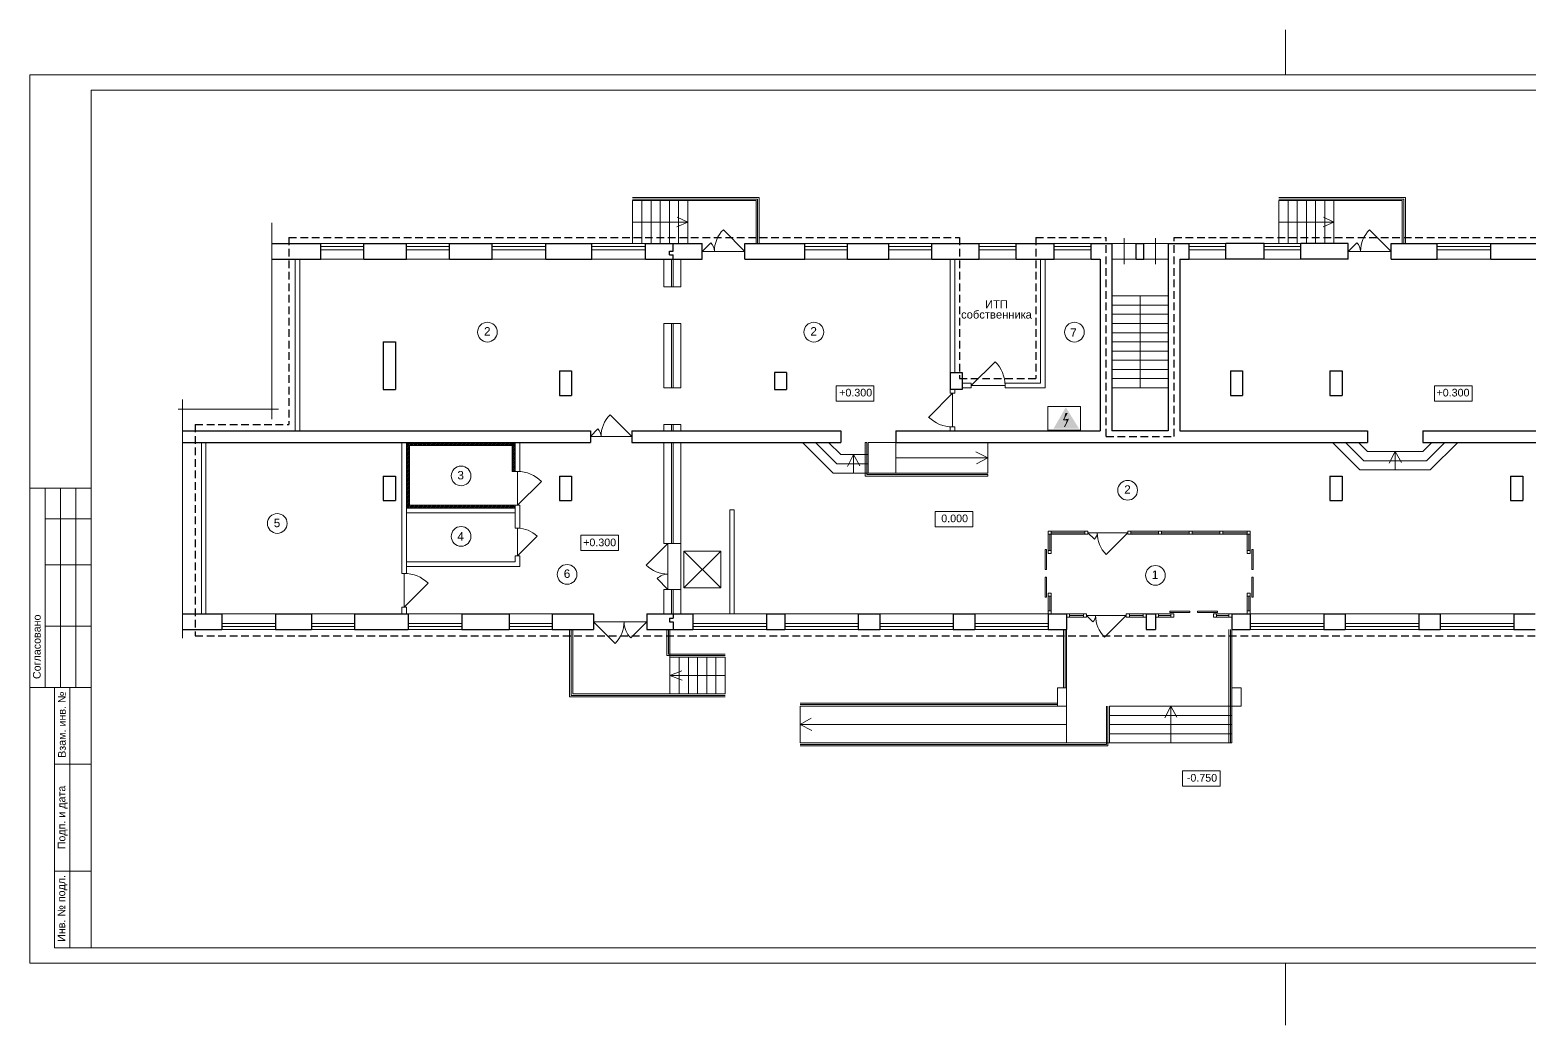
# Model space of a CAD drawing. Header units: metres. Extents: x -313.1 to -231.1, y -307.3 to -274.8.
# Drawn here: x -313.13 to -264.18, y -307.33 to -274.85 of the extents above; entities that cross this region are included whole.
import ezdxf
from ezdxf.enums import TextEntityAlignment as Align

# ---------------------------------------------------------------- set-up
doc = ezdxf.new("R2010")
doc.units = ezdxf.units.M
doc.header["$MEASUREMENT"] = 0
doc.linetypes.add('( Hidden )', pattern=[0.375, 0.25, -0.125])
for name, color, linetype, lineweight in [('Level 20', 7, 'Continuous', 0), ('Level 50', 7, 'Continuous', 0), ('Level 63', 7, 'Continuous', 0), ('линия3', 7, 'Continuous', 13)]:
    doc.layers.add(name, color=color, linetype=linetype, lineweight=lineweight)
doc.styles.add('Style-Arial', font='arial.ttf')

msp = doc.modelspace()

# ---------------------------------------------------------------- hatches: boundary and pattern name
at = {"linetype": 'Continuous', "lineweight": 0}
h = msp.add_hatch(dxfattribs=at)
h.set_pattern_fill('CROSSHATCH', style=0, pattern_type=2)
h.set_pattern_definition([(45, (-300.53611, -288.40597), (-0.03535534, 0.03535534), []), (315, (-300.53611, -288.40597), (0.03535534, 0.03535534), [])])
h.paths.add_polyline_path([(-297.282, -290.359), (-300.732, -290.359), (-300.732, -288.409), (-297.382, -288.409), (-297.382, -289.259), (-297.282, -289.259), (-297.282, -288.309), (-300.832, -288.309), (-300.832, -290.459), (-297.282, -290.459)])

# ---------------------------------------------------------------- linework, layer by layer
at = {"color": 7, "linetype": 'Continuous', "lineweight": 0}
for p, q in [((-289.319, -280.319), (-293.45, -280.319)), ((-289.369, -280.369), (-293.45, -280.369)), ((-289.419, -280.419), (-293.45, -280.419)), ((-293.45, -281.819), (-293.45, -280.419)), ((-293.15, -281.819), (-293.15, -280.419)), ((-292.85, -281.819), (-292.85, -280.419)), ((-292.55, -281.819), (-292.55, -280.419)), ((-292.25, -281.819), (-292.25, -280.419)), ((-291.95, -281.819), (-291.95, -280.419)), ((-291.65, -281.819), (-291.65, -280.419)), ((-289.419, -281.819), (-289.419, -280.419)), ((-289.369, -281.819), (-289.369, -280.369)), ((-289.319, -281.819), (-289.319, -280.319)), ((-268.219, -280.319), (-272.35, -280.319)), ((-268.269, -280.369), (-272.35, -280.369)), ((-268.319, -280.419), (-272.35, -280.419)), ((-272.35, -281.819), (-272.35, -280.419)), ((-272.05, -281.819), (-272.05, -280.419)), ((-271.75, -281.819), (-271.75, -280.419)), ((-271.45, -281.819), (-271.45, -280.419)), ((-271.15, -281.819), (-271.15, -280.419)), ((-270.85, -281.819), (-270.85, -280.419)), ((-270.55, -281.819), (-270.55, -280.419)), ((-268.319, -281.819), (-268.319, -280.419)), ((-268.269, -281.819), (-268.269, -280.369)), ((-268.219, -281.819), (-268.219, -280.319)), ((-291.65, -281.119), (-291.997, -280.954)), ((-270.55, -281.119), (-270.897, -280.954)), ((-305.232, -281.138), (-305.232, -287.549)), ((-293.45, -281.119), (-291.65, -281.119)), ((-291.65, -281.119), (-292.004, -281.276)), ((-290.489, -281.367), (-289.782, -282.074)), ((-272.35, -281.119), (-270.55, -281.119)), ((-270.55, -281.119), (-270.904, -281.276)), ((-269.389, -281.367), (-268.682, -282.074)), ((-303.632, -281.919), (-302.232, -281.919)), ((-300.832, -281.919), (-299.432, -281.919)), ((-298.032, -281.919), (-296.282, -281.919)), ((-294.782, -281.919), (-293.032, -281.919)), ((-291.182, -282.074), (-290.899, -281.791)), ((-287.832, -281.919), (-286.432, -281.919)), ((-285.082, -281.919), (-283.682, -281.919)), ((-282.132, -281.919), (-280.932, -281.919)), ((-279.682, -281.919), (-278.482, -281.919)), ((-274.082, -281.919), (-275.282, -281.919)), ((-271.632, -281.919), (-272.832, -281.919)), ((-269.799, -281.791), (-270.082, -282.074)), ((-267.182, -281.919), (-265.432, -281.919)), ((-303.632, -282.019), (-302.232, -282.019)), ((-300.832, -282.019), (-299.432, -282.019)), ((-298.032, -282.019), (-296.282, -282.019)), ((-294.782, -282.019), (-293.032, -282.019)), ((-291.182, -282.074), (-289.782, -282.074)), ((-287.832, -282.019), (-286.432, -282.019)), ((-285.082, -282.019), (-283.682, -282.019)), ((-282.132, -282.019), (-280.932, -282.019)), ((-279.682, -282.019), (-278.482, -282.019)), ((-274.082, -282.019), (-275.282, -282.019)), ((-271.632, -282.019), (-272.832, -282.019)), ((-268.682, -282.074), (-270.082, -282.074)), ((-267.182, -282.019), (-265.432, -282.019)), ((-277.802, -283.529), (-275.962, -283.529)), ((-277.802, -283.829), (-275.962, -283.829)), ((-276.882, -283.529), (-276.882, -286.529)), ((-277.802, -284.129), (-275.962, -284.129)), ((-277.802, -284.429), (-275.962, -284.429)), ((-277.802, -284.729), (-275.962, -284.729)), ((-277.802, -285.029), (-275.962, -285.029)), ((-277.802, -285.329), (-275.962, -285.329)), ((-282.392, -286.454), (-281.614, -285.676)), ((-277.802, -285.629), (-275.962, -285.629)), ((-277.802, -285.929), (-275.962, -285.929)), ((-277.802, -286.229), (-275.962, -286.229)), ((-286.807, -286.462), (-285.577, -286.462)), ((-286.807, -286.96), (-286.807, -286.462)), ((-286.807, -286.462), (-286.807, -286.462)), ((-285.577, -286.462), (-285.577, -286.96)), ((-283.007, -286.704), (-283.784, -287.482)), ((-283.007, -286.704), (-283.007, -287.804)), ((-282.392, -286.454), (-281.292, -286.454)), ((-277.802, -286.529), (-275.962, -286.529)), ((-267.27, -286.462), (-266.039, -286.462)), ((-267.27, -286.96), (-267.27, -286.462)), ((-267.27, -286.462), (-267.27, -286.462)), ((-266.039, -286.462), (-266.039, -286.96)), ((-305.015, -287.225), (-308.293, -287.225)), ((-308.149, -294.704), (-308.149, -286.904)), ((-285.577, -286.96), (-286.807, -286.96)), ((-279.894, -287.907), (-279.894, -287.133)), ((-279.894, -287.133), (-278.823, -287.133)), ((-278.823, -287.133), (-278.823, -287.907)), ((-266.039, -286.96), (-267.27, -286.96)), ((-294.189, -287.412), (-293.482, -288.119)), ((-279.229, -287.576), (-279.346, -287.799)), ((-294.832, -288.119), (-294.584, -287.872)), ((-294.832, -288.119), (-293.482, -288.119)), ((-278.823, -287.907), (-279.894, -287.907)), ((-278.823, -287.907), (-278.823, -287.907)), ((-297.282, -288.309), (-300.832, -288.309)), ((-300.832, -288.309), (-300.832, -290.459)), ((-300.732, -288.409), (-300.732, -290.359)), ((-300.732, -288.409), (-297.382, -288.409)), ((-297.382, -288.409), (-297.382, -289.259)), ((-297.282, -289.259), (-297.282, -288.309)), ((-286.905, -289.309), (-287.905, -288.309)), ((-286.781, -289.009), (-287.481, -288.309)), ((-286.657, -288.709), (-287.057, -288.309)), ((-286.657, -288.709), (-285.757, -288.709)), ((-286.239, -288.709), (-286.434, -289.092)), ((-286.239, -289.309), (-286.239, -288.709)), ((-286.239, -288.709), (-286.034, -289.07)), ((-285.857, -288.309), (-285.857, -289.409)), ((-285.857, -288.309), (-285.807, -288.309)), ((-285.807, -288.309), (-285.807, -289.359)), ((-284.857, -288.309), (-285.757, -288.309)), ((-285.757, -288.309), (-285.757, -289.309)), ((-284.857, -288.309), (-284.857, -289.309)), ((-281.857, -288.809), (-282.24, -288.614)), ((-281.857, -288.309), (-281.857, -289.309)), ((-269.702, -289.209), (-270.602, -288.309)), ((-269.577, -288.909), (-270.177, -288.309)), ((-269.453, -288.609), (-269.753, -288.309)), ((-269.453, -288.609), (-267.653, -288.609)), ((-268.553, -288.609), (-268.748, -288.992)), ((-268.553, -289.209), (-268.553, -288.609)), ((-268.553, -288.609), (-268.348, -288.97)), ((-267.653, -288.609), (-267.353, -288.309)), ((-267.529, -288.909), (-266.929, -288.309)), ((-267.405, -289.209), (-266.505, -288.309)), ((-297.382, -289.259), (-297.282, -289.259)), ((-297.207, -289.259), (-297.207, -290.359)), ((-286.781, -289.009), (-285.757, -289.009)), ((-281.857, -288.809), (-284.857, -288.809)), ((-281.857, -288.809), (-282.218, -289.014)), ((-269.702, -289.209), (-267.405, -289.209)), ((-269.577, -288.909), (-267.529, -288.909)), ((-297.207, -290.359), (-296.429, -289.581)), ((-286.905, -289.309), (-281.857, -289.309)), ((-281.857, -289.409), (-285.857, -289.409)), ((-281.857, -289.359), (-285.807, -289.359)), ((-281.857, -289.409), (-281.857, -289.359)), ((-300.832, -290.459), (-297.282, -290.459)), ((-297.282, -290.359), (-300.732, -290.359)), ((-297.282, -290.459), (-297.282, -290.359)), ((-297.282, -290.359), (-297.282, -290.359)), ((-283.577, -290.567), (-282.346, -290.567)), ((-283.577, -291.065), (-283.577, -290.567)), ((-283.577, -290.567), (-283.577, -290.567)), ((-282.346, -290.567), (-282.346, -291.065)), ((-297.207, -291.109), (-297.207, -292.009)), ((-282.346, -291.065), (-283.577, -291.065)), ((-279.882, -291.209), (-278.682, -291.209)), ((-277.182, -291.209), (-273.282, -291.209)), ((-297.207, -292.009), (-296.57, -291.373)), ((-295.144, -291.342), (-293.913, -291.342)), ((-295.144, -291.84), (-295.144, -291.342)), ((-295.144, -291.342), (-295.144, -291.342)), ((-293.913, -291.342), (-293.913, -291.84)), ((-292.299, -291.609), (-293.006, -292.316)), ((-292.299, -291.609), (-292.299, -293.109)), ((-291.882, -291.609), (-291.882, -293.109)), ((-279.882, -291.309), (-279.882, -291.884)), ((-279.832, -291.834), (-279.832, -291.309)), ((-279.782, -291.259), (-278.682, -291.259)), ((-279.782, -291.309), (-278.682, -291.309)), ((-279.782, -291.309), (-279.782, -291.834)), ((-278.582, -291.259), (-277.282, -291.259)), ((-278.582, -291.259), (-278.369, -291.471)), ((-277.282, -291.259), (-277.989, -291.966)), ((-276.282, -291.259), (-277.182, -291.259)), ((-277.182, -291.309), (-273.382, -291.309)), ((-276.182, -291.259), (-275.282, -291.259)), ((-275.182, -291.259), (-274.282, -291.259)), ((-274.182, -291.259), (-273.382, -291.259)), ((-273.382, -291.309), (-273.382, -291.834)), ((-273.332, -291.309), (-273.332, -291.834)), ((-273.282, -291.834), (-273.282, -291.309)), ((-293.913, -291.84), (-295.144, -291.84)), ((-291.774, -291.86), (-290.574, -293.06)), ((-290.574, -291.86), (-291.774, -293.06)), ((-290.574, -291.86), (-291.774, -291.86)), ((-291.774, -291.86), (-291.774, -293.06)), ((-290.574, -293.06), (-290.574, -291.86)), ((-290.574, -291.86), (-290.574, -291.86)), ((-279.977, -292.456), (-279.977, -291.806)), ((-279.977, -291.806), (-279.933, -291.806)), ((-279.933, -291.806), (-279.933, -292.456)), ((-279.933, -291.806), (-279.933, -291.806)), ((-273.23, -291.806), (-273.23, -292.456)), ((-273.186, -291.806), (-273.23, -291.806)), ((-273.23, -291.806), (-273.23, -291.806)), ((-273.186, -292.456), (-273.186, -291.806)), ((-300.907, -292.584), (-300.907, -293.684)), ((-279.933, -292.456), (-279.977, -292.456)), ((-273.23, -292.456), (-273.186, -292.456)), ((-300.907, -293.684), (-300.129, -292.906)), ((-292.299, -293.109), (-292.652, -292.755)), ((-291.774, -293.06), (-290.574, -293.06)), ((-279.933, -292.712), (-279.977, -292.712)), ((-279.977, -292.712), (-279.977, -293.362)), ((-279.933, -293.362), (-279.933, -292.712)), ((-273.23, -293.362), (-273.23, -292.712)), ((-273.23, -292.712), (-273.186, -292.712)), ((-273.186, -292.712), (-273.186, -293.362)), ((-279.977, -293.362), (-279.933, -293.362)), ((-279.933, -293.362), (-279.933, -293.362)), ((-279.882, -293.334), (-279.882, -293.809)), ((-279.832, -293.809), (-279.832, -293.334)), ((-279.782, -293.334), (-279.782, -293.809)), ((-273.382, -293.334), (-273.382, -293.809)), ((-273.332, -293.334), (-273.332, -293.809)), ((-273.282, -293.334), (-273.282, -293.809)), ((-273.186, -293.362), (-273.23, -293.362)), ((-273.23, -293.362), (-273.23, -293.362)), ((-294.732, -294.164), (-292.982, -294.164)), ((-294.732, -294.164), (-294.024, -294.871)), ((-292.982, -294.164), (-293.512, -294.694)), ((-279.182, -293.909), (-278.732, -293.909)), ((-279.182, -293.959), (-278.732, -293.959)), ((-279.182, -294.009), (-278.732, -294.009)), ((-278.632, -293.959), (-277.332, -293.959)), ((-278.632, -293.959), (-278.419, -294.171)), ((-277.332, -293.959), (-278.039, -294.666)), ((-277.232, -293.909), (-276.782, -293.909)), ((-277.232, -293.959), (-276.782, -293.959)), ((-277.232, -294.009), (-276.782, -294.009)), ((-276.282, -293.909), (-275.882, -293.909)), ((-276.282, -293.959), (-275.882, -293.959)), ((-276.282, -294.009), (-275.882, -294.009)), ((-275.26, -293.814), (-275.91, -293.814)), ((-275.91, -293.814), (-275.91, -293.857)), ((-275.91, -293.857), (-275.26, -293.857)), ((-275.91, -293.857), (-275.91, -293.857)), ((-275.26, -293.857), (-275.26, -293.814)), ((-275.003, -293.857), (-275.003, -293.814)), ((-275.003, -293.814), (-274.353, -293.814)), ((-274.353, -293.857), (-275.003, -293.857)), ((-274.382, -293.909), (-273.982, -293.909)), ((-274.382, -293.959), (-273.982, -293.959)), ((-274.382, -294.009), (-273.982, -294.009)), ((-274.353, -293.814), (-274.353, -293.857)), ((-274.353, -293.857), (-274.353, -293.857)), ((-305.112, -294.219), (-306.862, -294.219)), ((-305.112, -294.319), (-306.862, -294.319)), ((-302.532, -294.219), (-303.932, -294.219)), ((-302.532, -294.319), (-303.932, -294.319)), ((-299.032, -294.219), (-300.782, -294.219)), ((-299.032, -294.319), (-300.782, -294.319)), ((-296.082, -294.219), (-297.482, -294.219)), ((-296.082, -294.319), (-297.482, -294.319)), ((-295.507, -294.419), (-295.507, -296.619)), ((-295.457, -294.419), (-295.457, -296.569)), ((-295.407, -294.419), (-295.407, -296.519)), ((-292.332, -294.419), (-292.332, -295.269)), ((-292.282, -294.419), (-292.282, -295.219)), ((-292.232, -294.419), (-292.232, -296.519)), ((-289.082, -294.219), (-291.482, -294.219)), ((-289.082, -294.319), (-291.482, -294.319)), ((-286.082, -294.219), (-288.482, -294.219)), ((-286.082, -294.319), (-288.482, -294.319)), ((-282.982, -294.219), (-285.382, -294.219)), ((-282.982, -294.319), (-285.382, -294.319)), ((-279.882, -294.219), (-282.282, -294.219)), ((-279.882, -294.319), (-282.282, -294.319)), ((-279.382, -294.419), (-279.382, -296.319)), ((-279.332, -294.419), (-279.332, -296.319)), ((-279.282, -294.419), (-279.282, -298.119)), ((-273.982, -294.419), (-273.982, -298.119)), ((-273.932, -294.419), (-273.932, -298.119)), ((-273.882, -294.419), (-273.882, -298.119)), ((-270.882, -294.219), (-273.282, -294.219)), ((-270.882, -294.319), (-273.282, -294.319)), ((-267.782, -294.219), (-270.182, -294.219)), ((-267.782, -294.319), (-270.182, -294.319)), ((-264.682, -294.219), (-267.082, -294.219)), ((-264.682, -294.319), (-267.082, -294.319)), ((-292.332, -295.269), (-290.432, -295.269)), ((-292.282, -295.219), (-290.432, -295.219)), ((-292.232, -295.319), (-290.432, -295.319)), ((-291.932, -295.319), (-291.932, -296.519)), ((-291.632, -295.319), (-291.632, -296.519)), ((-291.332, -295.319), (-291.332, -296.519)), ((-291.032, -295.319), (-291.032, -296.519)), ((-290.732, -295.319), (-290.732, -296.519)), ((-290.432, -295.319), (-290.432, -296.519)), ((-292.232, -295.919), (-291.84, -295.771)), ((-290.432, -295.919), (-292.232, -295.919)), ((-292.232, -295.919), (-291.836, -296.066)), ((-295.507, -296.619), (-290.432, -296.619)), ((-295.457, -296.569), (-290.432, -296.569)), ((-295.407, -296.519), (-290.432, -296.519)), ((-279.582, -296.819), (-287.982, -296.819)), ((-279.582, -296.869), (-287.982, -296.869)), ((-279.282, -296.919), (-287.982, -296.919)), ((-287.982, -296.919), (-287.982, -298.119)), ((-277.982, -296.919), (-277.982, -298.169)), ((-277.932, -296.919), (-277.932, -298.219)), ((-273.882, -296.919), (-277.882, -296.919)), ((-277.882, -296.919), (-277.882, -298.119)), ((-275.882, -296.919), (-276.076, -297.302)), ((-275.882, -298.119), (-275.882, -296.919)), ((-275.882, -296.919), (-275.677, -297.28)), ((-287.62, -297.314), (-287.982, -297.519)), ((-287.982, -297.519), (-279.282, -297.519)), ((-287.599, -297.714), (-287.982, -297.519)), ((-273.882, -297.219), (-277.882, -297.219)), ((-273.882, -297.519), (-277.882, -297.519)), ((-273.882, -297.819), (-277.882, -297.819)), ((-273.882, -298.119), (-287.982, -298.119)), ((-277.982, -298.169), (-287.982, -298.169)), ((-277.932, -298.219), (-287.982, -298.219)), ((-275.494, -299.035), (-274.263, -299.035)), ((-275.494, -299.533), (-275.494, -299.035)), ((-275.494, -299.035), (-275.494, -299.035)), ((-274.263, -299.035), (-274.263, -299.533)), ((-274.263, -299.533), (-275.494, -299.533))]:
    msp.add_line(p, q, dxfattribs=at)
at = {"color": 7, "linetype": 'Continuous', "lineweight": 30}
for p, q in [((-305.232, -281.819), (-303.632, -281.819)), ((-303.632, -282.329), (-303.632, -281.819)), ((-302.232, -282.329), (-302.232, -281.819)), ((-302.232, -281.819), (-300.832, -281.819)), ((-300.832, -282.329), (-300.832, -281.819)), ((-299.432, -282.329), (-299.432, -281.819)), ((-299.432, -281.819), (-298.032, -281.819)), ((-298.032, -282.329), (-298.032, -281.819)), ((-296.282, -281.819), (-294.782, -281.819)), ((-296.282, -282.329), (-296.282, -281.819)), ((-294.782, -282.329), (-294.782, -281.819)), ((-293.032, -282.329), (-293.032, -281.819)), ((-293.032, -281.819), (-291.182, -281.819)), ((-292.132, -282.069), (-292.132, -281.819)), ((-291.182, -282.329), (-291.182, -281.819)), ((-289.782, -281.819), (-287.832, -281.819)), ((-289.782, -282.329), (-289.782, -281.819)), ((-287.832, -282.329), (-287.832, -281.819)), ((-286.432, -281.819), (-285.082, -281.819)), ((-286.432, -282.329), (-286.432, -281.819)), ((-285.082, -282.329), (-285.082, -281.819)), ((-283.682, -281.819), (-282.132, -281.819)), ((-283.682, -282.329), (-283.682, -281.819)), ((-282.132, -282.329), (-282.132, -281.819)), ((-280.932, -281.819), (-279.682, -281.819)), ((-280.932, -282.329), (-280.932, -281.819)), ((-279.682, -282.329), (-279.682, -281.819)), ((-278.482, -281.819), (-277.802, -281.819)), ((-278.482, -282.329), (-278.482, -281.819)), ((-277.802, -281.819), (-277.802, -287.929)), ((-277.007, -282.329), (-277.007, -281.819)), ((-277.007, -281.819), (-276.757, -281.819)), ((-276.757, -282.329), (-276.757, -281.819)), ((-275.962, -281.819), (-275.962, -287.929)), ((-275.962, -281.819), (-275.282, -281.819)), ((-275.282, -282.329), (-275.282, -281.819)), ((-272.832, -281.819), (-274.082, -281.819)), ((-274.082, -282.329), (-274.082, -281.819)), ((-272.832, -282.329), (-272.832, -281.819)), ((-270.082, -281.819), (-271.632, -281.819)), ((-271.632, -282.329), (-271.632, -281.819)), ((-270.082, -282.329), (-270.082, -281.819)), ((-268.682, -282.329), (-268.682, -281.819)), ((-268.682, -281.819), (-267.182, -281.819)), ((-267.182, -282.329), (-267.182, -281.819)), ((-265.432, -281.819), (-263.932, -281.819)), ((-265.432, -282.329), (-265.432, -281.819)), ((-305.232, -282.329), (-303.632, -282.329)), ((-302.232, -282.329), (-300.832, -282.329)), ((-299.432, -282.329), (-298.032, -282.329)), ((-296.282, -282.329), (-294.782, -282.329)), ((-293.032, -282.329), (-291.182, -282.329)), ((-292.252, -282.069), (-292.132, -282.069)), ((-292.252, -282.189), (-292.252, -282.069)), ((-292.252, -282.189), (-292.132, -282.189)), ((-292.132, -282.329), (-292.132, -282.189)), ((-289.782, -282.329), (-287.832, -282.329)), ((-286.432, -282.329), (-285.082, -282.329)), ((-283.682, -282.329), (-282.132, -282.329)), ((-280.932, -282.329), (-279.682, -282.329)), ((-278.482, -282.329), (-278.182, -282.329)), ((-278.182, -282.329), (-278.182, -287.929)), ((-277.007, -282.329), (-276.757, -282.329)), ((-275.582, -282.329), (-275.582, -287.929)), ((-275.582, -282.329), (-275.282, -282.329)), ((-272.832, -282.329), (-274.082, -282.329)), ((-270.082, -282.329), (-271.632, -282.329)), ((-268.682, -282.329), (-267.182, -282.329)), ((-265.432, -282.329), (-263.932, -282.329)), ((-301.592, -285.029), (-301.192, -285.029)), ((-301.592, -285.029), (-301.592, -286.579)), ((-301.192, -285.029), (-301.192, -286.579)), ((-295.842, -285.979), (-295.442, -285.979)), ((-295.842, -285.979), (-295.842, -286.779)), ((-295.442, -285.979), (-295.442, -286.779)), ((-288.432, -286.029), (-288.822, -286.029)), ((-288.822, -286.029), (-288.822, -286.579)), ((-288.432, -286.029), (-288.432, -286.579)), ((-283.082, -286.029), (-282.692, -286.029)), ((-283.082, -286.029), (-283.082, -286.579)), ((-282.692, -286.029), (-282.692, -286.579)), ((-273.932, -285.979), (-273.532, -285.979)), ((-273.932, -285.979), (-273.932, -286.779)), ((-273.532, -285.979), (-273.532, -286.779)), ((-270.682, -285.979), (-270.282, -285.979)), ((-270.682, -285.979), (-270.682, -286.779)), ((-270.282, -285.979), (-270.282, -286.779)), ((-301.592, -286.579), (-301.192, -286.579)), ((-295.842, -286.779), (-295.442, -286.779)), ((-288.822, -286.579), (-288.432, -286.579)), ((-282.692, -286.579), (-283.082, -286.579)), ((-273.932, -286.779), (-273.532, -286.779)), ((-270.682, -286.779), (-270.282, -286.779)), ((-308.149, -287.929), (-294.832, -287.929)), ((-294.832, -287.929), (-294.832, -288.309)), ((-293.482, -287.929), (-293.482, -288.309)), ((-293.482, -287.929), (-286.657, -287.929)), ((-286.657, -287.929), (-286.657, -288.309)), ((-284.857, -287.929), (-278.182, -287.929)), ((-284.857, -287.929), (-284.857, -288.309)), ((-275.962, -287.929), (-277.802, -287.929)), ((-275.582, -287.929), (-269.453, -287.929)), ((-269.453, -287.929), (-269.453, -288.309)), ((-267.653, -287.929), (-267.653, -288.309)), ((-267.653, -287.929), (-254.928, -287.929)), ((-308.149, -288.309), (-294.832, -288.309)), ((-293.482, -288.309), (-286.657, -288.309)), ((-284.857, -288.309), (-269.453, -288.309)), ((-267.653, -288.309), (-254.928, -288.309)), ((-301.592, -289.409), (-301.192, -289.409)), ((-301.592, -289.409), (-301.592, -290.209)), ((-301.192, -289.409), (-301.192, -290.209)), ((-295.842, -289.409), (-295.442, -289.409)), ((-295.842, -289.409), (-295.842, -290.209)), ((-295.442, -289.409), (-295.442, -290.209)), ((-270.682, -289.409), (-270.282, -289.409)), ((-270.682, -289.409), (-270.682, -290.209)), ((-270.282, -289.409), (-270.282, -290.209)), ((-264.782, -289.409), (-264.782, -290.209)), ((-264.782, -289.409), (-264.382, -289.409)), ((-264.382, -289.409), (-264.382, -290.209)), ((-301.592, -290.209), (-301.192, -290.209)), ((-295.842, -290.209), (-295.442, -290.209)), ((-270.682, -290.209), (-270.282, -290.209)), ((-264.782, -290.209), (-264.382, -290.209)), ((-308.149, -293.909), (-306.862, -293.909)), ((-306.862, -293.909), (-306.862, -294.419)), ((-305.112, -293.909), (-305.112, -294.419)), ((-305.112, -293.909), (-303.932, -293.909)), ((-303.932, -293.909), (-303.932, -294.419)), ((-302.532, -293.909), (-302.532, -294.419)), ((-302.532, -293.909), (-300.782, -293.909)), ((-300.782, -293.909), (-300.782, -294.419)), ((-299.032, -293.909), (-299.032, -294.419)), ((-299.032, -293.909), (-297.482, -293.909)), ((-297.482, -293.909), (-297.482, -294.419)), ((-296.082, -293.909), (-296.082, -294.419)), ((-296.082, -293.909), (-294.732, -293.909)), ((-294.732, -293.909), (-294.732, -294.419)), ((-292.982, -293.909), (-292.982, -294.419)), ((-292.982, -293.909), (-291.482, -293.909)), ((-292.252, -294.049), (-292.132, -294.049)), ((-292.252, -294.049), (-292.252, -294.169)), ((-292.252, -294.169), (-292.132, -294.169)), ((-292.132, -293.909), (-292.132, -294.049)), ((-292.132, -294.169), (-292.132, -294.419)), ((-291.482, -293.909), (-291.482, -294.419)), ((-289.082, -293.909), (-289.082, -294.419)), ((-289.082, -293.909), (-288.482, -293.909)), ((-288.482, -293.909), (-288.482, -294.419)), ((-286.082, -293.909), (-286.082, -294.419)), ((-286.082, -293.909), (-285.382, -293.909)), ((-285.382, -293.909), (-285.382, -294.419)), ((-282.982, -293.909), (-282.982, -294.419)), ((-282.982, -293.909), (-282.282, -293.909)), ((-282.282, -293.909), (-282.282, -294.419)), ((-279.882, -293.909), (-279.882, -294.419)), ((-279.882, -293.909), (-279.282, -293.909)), ((-279.282, -293.909), (-279.282, -294.419)), ((-276.682, -293.909), (-276.682, -294.419)), ((-276.682, -293.909), (-276.382, -293.909)), ((-276.382, -293.909), (-276.382, -294.419)), ((-273.882, -293.909), (-273.882, -294.419)), ((-273.882, -293.909), (-273.282, -293.909)), ((-273.282, -293.909), (-273.282, -294.419)), ((-270.882, -293.909), (-270.882, -294.419)), ((-270.882, -293.909), (-270.182, -293.909)), ((-270.182, -293.909), (-270.182, -294.419)), ((-267.782, -293.909), (-267.782, -294.419)), ((-267.782, -293.909), (-267.082, -293.909)), ((-267.082, -293.909), (-267.082, -294.419)), ((-264.682, -293.909), (-264.682, -294.419)), ((-264.682, -293.909), (-263.982, -293.909)), ((-308.149, -294.419), (-306.862, -294.419)), ((-305.112, -294.419), (-303.932, -294.419)), ((-302.532, -294.419), (-300.782, -294.419)), ((-299.032, -294.419), (-297.482, -294.419)), ((-296.082, -294.419), (-294.732, -294.419)), ((-292.982, -294.419), (-291.482, -294.419)), ((-289.082, -294.419), (-288.482, -294.419)), ((-286.082, -294.419), (-285.382, -294.419)), ((-282.982, -294.419), (-282.282, -294.419)), ((-279.882, -294.419), (-279.282, -294.419)), ((-276.682, -294.419), (-276.382, -294.419)), ((-273.882, -294.419), (-273.282, -294.419)), ((-270.882, -294.419), (-270.182, -294.419)), ((-267.782, -294.419), (-267.082, -294.419)), ((-264.682, -294.419), (-263.982, -294.419))]:
    msp.add_line(p, q, dxfattribs=at)
at = {"color": 7, "linetype": '( Hidden )', "lineweight": 30}
for p, q in [((-304.672, -281.619), (-282.782, -281.619)), ((-304.672, -281.619), (-304.672, -287.729)), ((-282.782, -281.619), (-282.782, -286.229)), ((-280.282, -281.619), (-280.282, -286.229)), ((-280.282, -281.619), (-277.992, -281.619)), ((-277.992, -288.119), (-277.992, -281.619)), ((-275.772, -281.619), (-247.202, -281.619)), ((-275.772, -288.119), (-275.772, -281.619)), ((-282.782, -286.229), (-280.282, -286.229)), ((-307.732, -287.729), (-304.672, -287.729)), ((-307.732, -287.729), (-307.732, -294.619)), ((-277.992, -288.119), (-275.772, -288.119)), ((-307.732, -294.619), (-245.932, -294.619))]:
    msp.add_line(p, q, dxfattribs=at)
at = {"color": 7, "linetype": 'Continuous', "lineweight": 13}
for p, q in [((-303.632, -281.819), (-302.232, -281.819)), ((-300.832, -281.819), (-299.432, -281.819)), ((-298.032, -281.819), (-296.282, -281.819)), ((-294.782, -281.819), (-293.032, -281.819)), ((-287.832, -281.819), (-286.432, -281.819)), ((-285.082, -281.819), (-283.682, -281.819)), ((-282.132, -281.819), (-280.932, -281.819)), ((-279.682, -281.819), (-278.482, -281.819)), ((-277.007, -281.819), (-277.802, -281.819)), ((-277.404, -282.493), (-277.404, -281.64)), ((-276.757, -281.819), (-275.962, -281.819)), ((-276.374, -282.493), (-276.374, -281.64)), ((-274.082, -281.819), (-275.282, -281.819)), ((-271.632, -281.819), (-272.832, -281.819)), ((-267.182, -281.819), (-265.432, -281.819)), ((-304.472, -282.329), (-304.472, -287.929)), ((-304.322, -282.329), (-304.322, -287.929)), ((-302.232, -282.329), (-303.632, -282.329)), ((-299.432, -282.329), (-300.832, -282.329)), ((-296.282, -282.329), (-298.032, -282.329)), ((-293.032, -282.329), (-294.782, -282.329)), ((-292.432, -282.329), (-292.432, -283.229)), ((-292.182, -282.329), (-292.182, -283.229)), ((-292.132, -282.329), (-292.132, -283.229)), ((-291.882, -282.329), (-291.882, -283.229)), ((-286.432, -282.329), (-287.832, -282.329)), ((-283.682, -282.329), (-285.082, -282.329)), ((-283.082, -282.329), (-283.082, -286.029)), ((-282.932, -282.329), (-282.932, -286.029)), ((-280.932, -282.329), (-282.132, -282.329)), ((-280.132, -282.329), (-280.132, -286.379)), ((-279.982, -282.329), (-279.982, -286.529)), ((-278.482, -282.329), (-279.682, -282.329)), ((-277.007, -282.329), (-277.802, -282.329)), ((-276.757, -282.329), (-275.962, -282.329)), ((-275.282, -282.329), (-274.082, -282.329)), ((-272.832, -282.329), (-271.632, -282.329)), ((-265.432, -282.329), (-267.182, -282.329)), ((-292.432, -283.229), (-291.882, -283.229)), ((-292.432, -284.429), (-291.882, -284.429)), ((-292.432, -284.429), (-292.432, -286.529)), ((-292.182, -284.429), (-292.182, -286.529)), ((-292.132, -284.429), (-292.132, -286.529)), ((-291.882, -284.429), (-291.882, -286.529)), ((-292.432, -286.529), (-291.882, -286.529)), ((-283.082, -286.579), (-283.082, -286.704)), ((-282.932, -286.704), (-283.082, -286.704)), ((-282.932, -286.579), (-282.932, -286.704)), ((-282.692, -286.379), (-282.392, -286.379)), ((-282.692, -286.529), (-282.392, -286.529)), ((-282.392, -286.379), (-282.392, -286.529)), ((-281.292, -286.379), (-281.292, -286.529)), ((-281.292, -286.379), (-280.132, -286.379)), ((-281.292, -286.529), (-279.982, -286.529)), ((-292.432, -287.729), (-291.882, -287.729)), ((-292.432, -287.729), (-292.432, -287.929)), ((-292.182, -287.729), (-292.182, -287.929)), ((-292.132, -287.729), (-292.132, -287.929)), ((-291.882, -287.729), (-291.882, -287.929)), ((-282.932, -287.804), (-283.082, -287.804)), ((-283.082, -287.804), (-283.082, -287.929)), ((-282.932, -287.804), (-282.932, -287.929)), ((-307.532, -288.309), (-307.532, -293.909)), ((-307.382, -288.309), (-307.382, -293.909)), ((-300.982, -288.309), (-300.982, -292.584)), ((-300.832, -288.309), (-300.832, -292.584)), ((-297.282, -289.259), (-297.282, -288.309)), ((-297.132, -289.259), (-297.132, -288.309)), ((-292.432, -288.309), (-292.432, -291.609)), ((-292.182, -288.309), (-292.182, -291.609)), ((-292.132, -288.309), (-292.132, -291.609)), ((-291.882, -288.309), (-291.882, -291.609)), ((-297.132, -289.259), (-297.282, -289.259)), ((-297.282, -290.459), (-300.832, -290.459)), ((-297.282, -290.609), (-300.832, -290.609)), ((-297.282, -290.359), (-297.282, -291.109)), ((-297.132, -290.359), (-297.282, -290.359)), ((-297.132, -290.359), (-297.132, -291.109)), ((-290.282, -290.509), (-290.282, -293.909)), ((-290.282, -290.509), (-290.132, -290.509)), ((-290.132, -290.509), (-290.132, -293.909)), ((-297.132, -291.109), (-297.282, -291.109)), ((-279.882, -291.209), (-279.882, -291.309)), ((-279.782, -291.209), (-279.882, -291.209)), ((-279.882, -291.209), (-279.882, -291.209)), ((-279.782, -291.309), (-279.782, -291.209)), ((-278.682, -291.209), (-278.582, -291.209)), ((-278.682, -291.309), (-278.682, -291.209)), ((-278.682, -291.209), (-278.682, -291.209)), ((-278.582, -291.209), (-278.582, -291.309)), ((-277.282, -291.209), (-277.182, -291.209)), ((-277.282, -291.309), (-277.282, -291.209)), ((-277.282, -291.209), (-277.282, -291.209)), ((-277.182, -291.209), (-277.182, -291.309)), ((-276.282, -291.209), (-276.182, -291.209)), ((-276.282, -291.309), (-276.282, -291.209)), ((-276.282, -291.209), (-276.282, -291.209)), ((-276.182, -291.209), (-276.182, -291.309)), ((-275.282, -291.209), (-275.182, -291.209)), ((-275.282, -291.309), (-275.282, -291.209)), ((-275.282, -291.209), (-275.282, -291.209)), ((-275.182, -291.209), (-275.182, -291.309)), ((-274.282, -291.209), (-274.182, -291.209)), ((-274.282, -291.309), (-274.282, -291.209)), ((-274.282, -291.209), (-274.282, -291.209)), ((-274.182, -291.209), (-274.182, -291.309)), ((-273.382, -291.309), (-273.382, -291.209)), ((-273.382, -291.209), (-273.282, -291.209)), ((-273.282, -291.209), (-273.282, -291.309)), ((-273.282, -291.209), (-273.282, -291.209)), ((-292.432, -291.609), (-291.882, -291.609)), ((-279.882, -291.309), (-279.782, -291.309)), ((-278.582, -291.309), (-278.682, -291.309)), ((-277.182, -291.309), (-277.282, -291.309)), ((-276.182, -291.309), (-276.282, -291.309)), ((-275.182, -291.309), (-275.282, -291.309)), ((-274.182, -291.309), (-274.282, -291.309)), ((-273.282, -291.309), (-273.382, -291.309)), ((-297.282, -292.209), (-300.832, -292.209)), ((-297.132, -292.009), (-297.282, -292.009)), ((-297.282, -292.009), (-297.282, -292.209)), ((-297.132, -292.009), (-297.132, -292.359)), ((-279.882, -291.834), (-279.882, -291.934)), ((-279.782, -291.834), (-279.882, -291.834)), ((-279.882, -291.834), (-279.882, -291.834)), ((-279.882, -291.934), (-279.782, -291.934)), ((-279.782, -291.934), (-279.782, -291.834)), ((-273.382, -291.934), (-273.382, -291.834)), ((-273.382, -291.834), (-273.282, -291.834)), ((-273.282, -291.934), (-273.382, -291.934)), ((-273.282, -291.834), (-273.282, -291.934)), ((-273.282, -291.834), (-273.282, -291.834)), ((-300.832, -292.584), (-300.982, -292.584)), ((-297.132, -292.359), (-300.832, -292.359)), ((-292.432, -293.109), (-291.882, -293.109)), ((-292.432, -293.109), (-292.432, -293.909)), ((-292.182, -293.109), (-292.182, -293.909)), ((-292.132, -293.109), (-292.132, -293.909)), ((-291.882, -293.109), (-291.882, -293.909)), ((-279.882, -293.234), (-279.882, -293.334)), ((-279.782, -293.234), (-279.882, -293.234)), ((-279.882, -293.234), (-279.882, -293.234)), ((-279.882, -293.334), (-279.782, -293.334)), ((-279.782, -293.334), (-279.782, -293.234)), ((-273.382, -293.334), (-273.382, -293.234)), ((-273.382, -293.234), (-273.282, -293.234)), ((-273.282, -293.334), (-273.382, -293.334)), ((-273.282, -293.234), (-273.282, -293.334)), ((-273.282, -293.234), (-273.282, -293.234)), ((-306.862, -293.909), (-305.112, -293.909)), ((-303.932, -293.909), (-302.532, -293.909)), ((-300.832, -293.684), (-300.982, -293.684)), ((-300.982, -293.684), (-300.982, -293.909)), ((-300.832, -293.684), (-300.832, -293.909)), ((-300.782, -293.909), (-299.032, -293.909)), ((-297.482, -293.909), (-296.082, -293.909)), ((-291.482, -293.909), (-289.082, -293.909)), ((-288.482, -293.909), (-286.082, -293.909)), ((-285.382, -293.909), (-282.982, -293.909)), ((-282.282, -293.909), (-279.782, -293.909)), ((-279.882, -293.809), (-279.882, -293.909)), ((-279.782, -293.809), (-279.882, -293.809)), ((-279.882, -293.809), (-279.882, -293.809)), ((-279.782, -293.909), (-279.782, -293.809)), ((-279.282, -293.909), (-279.182, -293.909)), ((-279.282, -294.009), (-279.282, -293.909)), ((-279.282, -293.909), (-279.282, -293.909)), ((-279.182, -294.009), (-279.282, -294.009)), ((-279.182, -293.909), (-279.182, -294.009)), ((-278.732, -293.909), (-278.632, -293.909)), ((-278.732, -294.009), (-278.732, -293.909)), ((-278.732, -293.909), (-278.732, -293.909)), ((-278.632, -294.009), (-278.732, -294.009)), ((-278.632, -293.909), (-278.632, -294.009)), ((-277.332, -293.909), (-277.232, -293.909)), ((-277.332, -294.009), (-277.332, -293.909)), ((-277.332, -293.909), (-277.332, -293.909)), ((-277.232, -294.009), (-277.332, -294.009)), ((-277.232, -293.909), (-277.232, -294.009)), ((-276.782, -293.909), (-276.682, -293.909)), ((-276.782, -294.009), (-276.782, -293.909)), ((-276.782, -293.909), (-276.782, -293.909)), ((-276.682, -294.009), (-276.782, -294.009)), ((-276.682, -293.909), (-276.682, -294.009)), ((-276.382, -293.909), (-276.282, -293.909)), ((-276.382, -294.009), (-276.382, -293.909)), ((-276.382, -293.909), (-276.382, -293.909)), ((-276.282, -294.009), (-276.382, -294.009)), ((-276.282, -293.909), (-276.282, -294.009)), ((-275.882, -293.909), (-275.782, -293.909)), ((-275.882, -294.009), (-275.882, -293.909)), ((-275.882, -293.909), (-275.882, -293.909)), ((-275.782, -294.009), (-275.882, -294.009)), ((-275.782, -293.909), (-275.782, -294.009)), ((-274.482, -293.909), (-274.382, -293.909)), ((-274.482, -294.009), (-274.482, -293.909)), ((-274.482, -293.909), (-274.482, -293.909)), ((-274.382, -294.009), (-274.482, -294.009)), ((-274.382, -293.909), (-274.382, -294.009)), ((-273.982, -293.909), (-273.882, -293.909)), ((-273.982, -294.009), (-273.982, -293.909)), ((-273.982, -293.909), (-273.982, -293.909)), ((-273.882, -294.009), (-273.982, -294.009)), ((-273.882, -293.909), (-273.882, -294.009)), ((-273.382, -293.909), (-273.382, -293.809)), ((-273.382, -293.809), (-273.282, -293.809)), ((-270.882, -293.909), (-273.382, -293.909)), ((-273.282, -293.809), (-273.282, -293.909)), ((-273.282, -293.809), (-273.282, -293.809)), ((-270.182, -293.909), (-267.782, -293.909)), ((-267.082, -293.909), (-264.682, -293.909)), ((-305.112, -294.419), (-306.862, -294.419)), ((-302.532, -294.419), (-303.932, -294.419)), ((-299.032, -294.419), (-300.782, -294.419)), ((-296.082, -294.419), (-297.482, -294.419)), ((-289.082, -294.419), (-291.482, -294.419)), ((-286.082, -294.419), (-288.482, -294.419)), ((-282.982, -294.419), (-285.382, -294.419)), ((-279.882, -294.419), (-282.282, -294.419)), ((-270.882, -294.419), (-273.282, -294.419)), ((-267.782, -294.419), (-270.182, -294.419)), ((-264.682, -294.419), (-267.082, -294.419)), ((-279.282, -296.319), (-279.582, -296.319)), ((-279.582, -296.319), (-279.582, -296.919)), ((-279.282, -296.919), (-279.282, -296.319)), ((-279.282, -296.319), (-279.282, -296.319)), ((-273.882, -296.319), (-273.582, -296.319)), ((-273.882, -296.919), (-273.882, -296.319)), ((-273.882, -296.319), (-273.882, -296.319)), ((-273.582, -296.319), (-273.582, -296.919)), ((-279.582, -296.919), (-279.282, -296.919)), ((-273.582, -296.919), (-273.882, -296.919))]:
    msp.add_line(p, q, dxfattribs=at)
for centre in [(-298.191, -284.711), (-287.534, -284.711), (-279.024, -284.711), (-299.052, -289.403), (-277.287, -289.873), (-305.054, -290.956), (-299.052, -291.378), (-295.59, -292.618), (-276.379, -292.649)]:
    msp.add_circle(centre, 0.322, dxfattribs=at)
at = {"color": 7, "linetype": 'Continuous', "lineweight": 0}
for centre, radius, start, end in [((-289.782, -282.074), 1, 135, 180), ((-268.682, -282.074), 1, 135, 180), ((-291.182, -282.074), 0.4, 0, 45), ((-270.082, -282.074), 0.4, 0, 45), ((-293.482, -288.119), 1, 135, 180), ((-283.007, -286.704), 1.1, 225, 270), ((-294.832, -288.119), 0.35, 0, 45), ((-297.207, -290.359), 1.1, 45, 90), ((-297.207, -292.009), 0.9, 45, 90), ((-278.582, -291.259), 0.3, 315, 0), ((-277.282, -291.259), 1, 180, 225), ((-300.907, -293.684), 1.1, 45, 90), ((-292.299, -291.609), 1, 225, 270), ((-292.299, -293.109), 0.5, 90, 135), ((-294.732, -294.164), 1, 315, 0), ((-292.982, -294.164), 0.75, 180, 225), ((-278.632, -293.959), 0.3, 315, 0), ((-277.332, -293.959), 1, 180, 225)]:
    msp.add_arc(centre, radius, start, end, dxfattribs=at)
at = {"color": 7, "linetype": 'Continuous', "lineweight": 0, "extrusion": (0, 0, -1)}
msp.add_arc((282.392, -286.454), 1.1, 135, 180, dxfattribs=at)
at = {"color": 2, "linetype": 'Continuous', "lineweight": 0}
msp.add_solid([(-279.306, -287.251), (-279.632, -287.815), (-278.957, -287.815)], dxfattribs=at)
at = {"color": 7, "linetype": 'Continuous', "lineweight": 0}
for points in [[(-279.262, -287.355), (-279.32, -287.355), (-279.379, -287.578)], [(-279.229, -287.576), (-279.269, -287.576), (-279.346, -287.799)], [(-279.346, -287.799), (-279.346, -287.742), (-279.293, -287.742)]]:
    msp.add_solid(points, dxfattribs=at)
at = {"color": 7, "linetype": 'Continuous', "lineweight": 0, "extrusion": (0, 0, -1)}
msp.add_solid([(279.379, -287.578), (279.229, -287.576), (279.371, -287.563), (279.208, -287.536)], dxfattribs=at)
at = {"layer": 'Level 20', "color": 7, "lineweight": 0}
for p, q in [((-279.262, -287.355), (-279.379, -287.578)), ((-279.379, -287.578), (-279.229, -287.576))]:
    msp.add_line(p, q, dxfattribs=at)
at = {"layer": 'Level 50', "color": 7, "linetype": 'Continuous', "lineweight": 0}
for p, q in [((-272.129, -276.308), (-272.129, -274.848)), ((-313.129, -276.308), (-231.129, -276.308)), ((-313.129, -305.308), (-313.129, -276.308)), ((-313.129, -276.308), (-313.129, -276.308)), ((-231.129, -305.308), (-313.129, -305.308)), ((-272.129, -305.308), (-272.129, -307.327))]:
    msp.add_line(p, q, dxfattribs=at)
at = {"layer": 'Level 50', "color": 7, "linetype": 'Continuous', "lineweight": 13}
for p, q in [((-311.129, -276.808), (-231.629, -276.808)), ((-311.129, -276.808), (-311.129, -304.808)), ((-311.129, -304.808), (-231.629, -304.808))]:
    msp.add_line(p, q, dxfattribs=at)
at = {"layer": 'Level 63', "color": 7, "linetype": 'Continuous', "lineweight": 13}
for p, q in [((-313.129, -289.808), (-311.129, -289.808)), ((-313.129, -289.808), (-313.129, -296.308)), ((-312.629, -289.808), (-312.629, -296.308)), ((-312.129, -289.808), (-312.129, -296.308)), ((-311.629, -289.808), (-311.629, -296.308)), ((-312.629, -290.808), (-311.129, -290.808)), ((-312.629, -292.308), (-311.129, -292.308)), ((-312.629, -294.308), (-311.129, -294.308)), ((-313.129, -296.308), (-311.129, -296.308)), ((-312.329, -304.808), (-312.329, -296.308)), ((-311.829, -304.808), (-311.829, -296.308)), ((-312.329, -298.808), (-311.129, -298.808)), ((-312.329, -302.308), (-311.129, -302.308)), ((-311.129, -304.808), (-312.329, -304.808))]:
    msp.add_line(p, q, dxfattribs=at)
at = {"layer": 'линия3', "color": 7, "lineweight": 0, "ltscale": 0.741279}
msp.add_solid([(-279.307, -287.165), (-279.708, -287.861), (-278.875, -287.861)], dxfattribs=at)

# ---------------------------------------------------------------- texts
at = {"color": 7, "linetype": 'Continuous', "lineweight": 13, "style": 'Style-Arial'}
for s, p in [('2', (-298.197, -284.685)), ('2', (-287.54, -284.685)), ('7', (-279.057, -284.725)), ('3', (-299.066, -289.38)), ('2', (-277.293, -289.848)), ('5', (-305.063, -290.939)), ('4', (-299.067, -291.376)), ('6', (-295.593, -292.595)), ('1', (-276.39, -292.63))]:
    msp.add_text(s, height=0.275, dxfattribs=at).set_placement(p, align=Align.MIDDLE_CENTER)
at = {"color": 7, "linetype": 'Continuous', "lineweight": 0, "style": 'Style-Arial'}
for s, p in [('+0.300', (-286.707, -286.559)), ('+0.300', (-267.203, -286.56)), ('0.000', (-283.374, -290.665)), ('+0.300', (-295.066, -291.449)), ('-0.750', (-275.355, -299.133))]:
    msp.add_text(s, height=0.25, dxfattribs=at).set_placement(p, align=Align.TOP_LEFT)
at = {"color": 7, "linetype": 'Continuous', "lineweight": 13, "insert": (-281.571, -283.969), "char_height": 0.26125, "attachment_point": 5, "line_spacing_factor": 0.776524, "style": 'Style-Arial'}
msp.add_mtext('ИТП\\Pсобственника', dxfattribs=at)
at = {"layer": 'Level 63', "color": 7, "linetype": 'Continuous', "lineweight": 0, "style": 'Style-Arial'}
for s, p in [('Согласовано', (-312.905, -294.981)), ('Взам. инв. №', (-312.086, -297.524)), ('Подп. и дата', (-312.099, -300.553)), ('Инв. № подл.', (-312.104, -303.521))]:
    msp.add_text(s, height=0.25002, rotation=90, dxfattribs=at).set_placement(p, align=Align.MIDDLE_CENTER)

doc.saveas('drawing.dxf')
